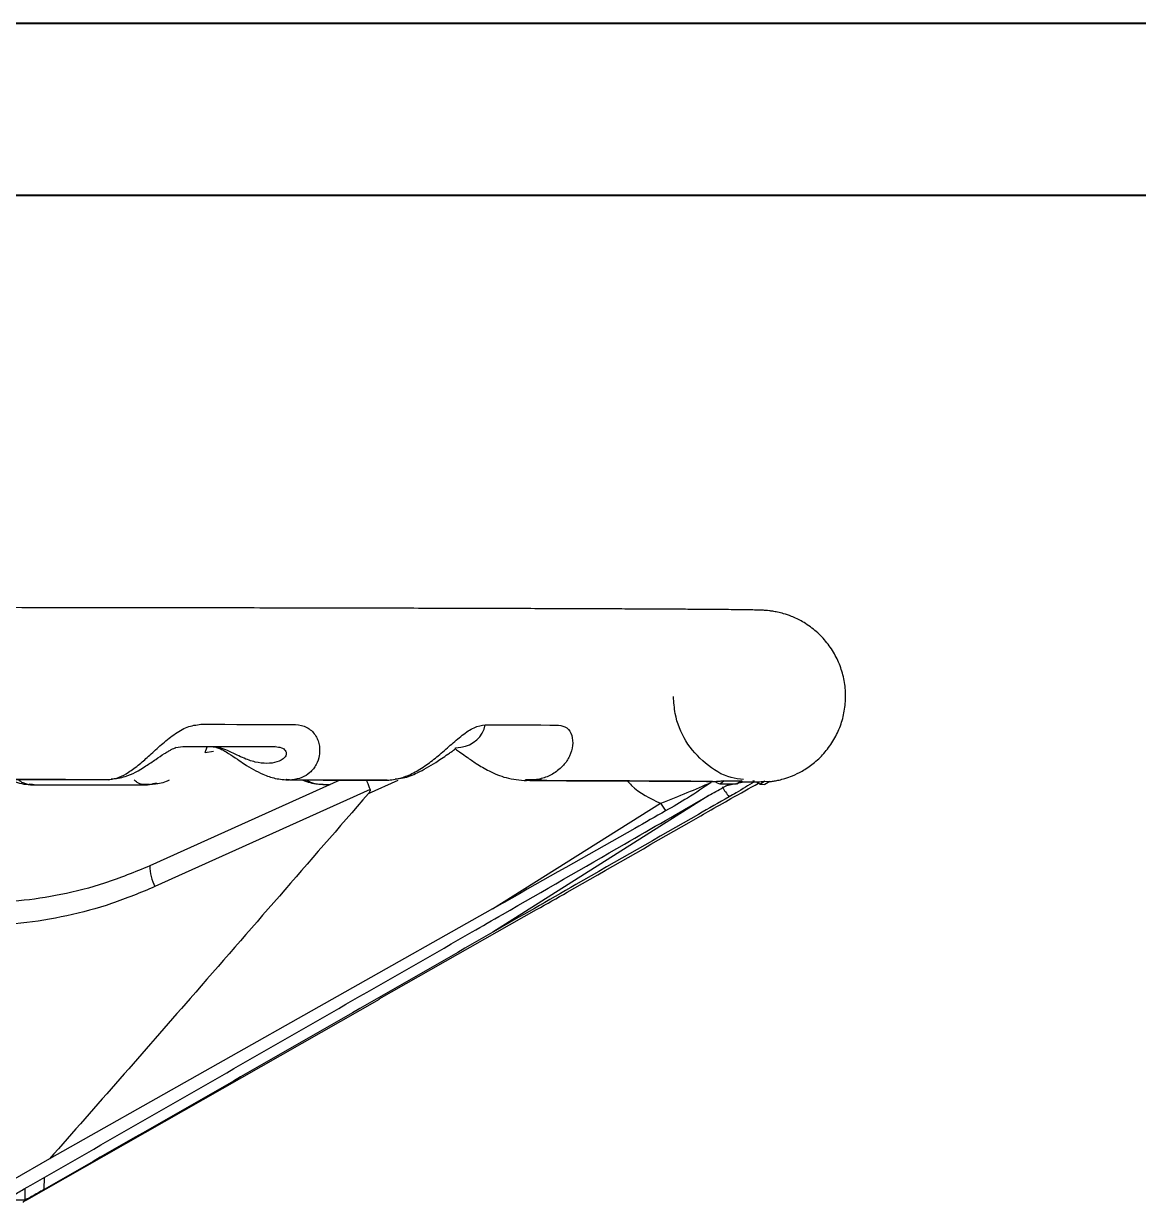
# Model space of a CAD drawing. Header units: millimetres. Extents: x 2344 to 4024, y 1094 to 2282.
# Drawn here: x 3613 to 3742.6, y 2144.7 to 2281.7 of the extents above; entities that cross this region are included whole.
import ezdxf

# ---------------------------------------------------------------- set-up
doc = ezdxf.new("R2010")
doc.units = ezdxf.units.MM
doc.layers.add('粗实线', color=7, linetype='Continuous', lineweight=40)

msp = doc.modelspace()

# ---------------------------------------------------------------- linework, layer by layer
at = {"color": 7, "linetype": 'Continuous', "lineweight": 25}
for p, q in [((3630.701, 2197.566), (3631.489, 2197.676)), ((3631.489, 2197.676), (3642.254, 2197.659)), ((3634.093, 2196.983), (3634.332, 2197.64)), ((3642.254, 2197.659), (3635.005, 2197.641)), ((3663.206, 2197.507), (3663.839, 2197.614)), ((3634.093, 2196.983), (3635.05, 2197.13)), ((3622.873, 2193.814), (3623.024, 2193.831)), ((3649.739, 2193.764), (3627.647, 2183.793)), ((3643.544, 2193.862), (3644.19, 2193.788)), ((3653.078, 2192.203), (3656.553, 2193.749)), ((3671.335, 2193.795), (3671.852, 2193.718)), ((3673.204, 2193.789), (3671.335, 2193.795)), ((3694.471, 2193.691), (3694.025, 2193.34)), ((3694.472, 2193.691), (3696.511, 2193.672)), ((3696.511, 2193.672), (3695.889, 2193.323)), ((3696.54, 2193.502), (3695.922, 2193.362)), ((3695.942, 2193.35), (3696.509, 2193.665)), ((3697.989, 2193.636), (3697.79, 2193.667)), ((3699.186, 2193.634), (3698.664, 2193.283)), ((3699.186, 2193.634), (3699.761, 2193.615)), ((3699.761, 2193.615), (3699.19, 2193.266)), ((3614.207, 2193.224), (3613.614, 2193.299)), ((3613.614, 2193.299), (3613.968, 2193.299)), ((3614.004, 2193.263), (3613.614, 2193.299)), ((3625.729, 2193.238), (3627.616, 2193.24)), ((3627.391, 2193.233), (3627.725, 2193.295)), ((3627.616, 2193.24), (3628.317, 2193.318)), ((3628.317, 2193.318), (3627.743, 2193.25)), ((3628.445, 2193.427), (3628.023, 2193.321)), ((3653.281, 2192.673), (3628.257, 2181.377)), ((3648.225, 2193.273), (3648.652, 2193.274)), ((3694.025, 2193.34), (3695.889, 2193.323)), ((3695.751, 2193.324), (3694.621, 2193.069)), ((3695.889, 2193.323), (3695.93, 2193.372)), ((3698.664, 2193.283), (3699.19, 2193.266)), ((3667.527, 2178.78), (3687.053, 2191.077)), ((3692.658, 2191.987), (3667.55, 2176.078)), ((3667.527, 2178.78), (3616.001, 2149.707)), ((3654.348, 2168.327), (3672.647, 2178.703)), ((3613.339, 2144.956), (3654.37, 2168.289)), ((3616.001, 2149.707), (3611.683, 2147.253)), ((3615.374, 2146.165), (3615.421, 2147.593)), ((3613.128, 2146.279), (3613.132, 2144.906)), ((3612.979, 2144.76), (3613.339, 2144.956)), ((3612.979, 2144.657), (3612.979, 2144.76)), ((3613.244, 2144.965), (3613.132, 2144.906))]:
    msp.add_line(p, q, dxfattribs=at)
at = {"color": 7, "linetype": 'Continuous', "lineweight": 25, "flags": 128}
for points in [[(3633.59, 2200.259), (3635.001, 2200.257), (3636.403, 2200.255), (3637.794, 2200.252), (3639.176, 2200.25), (3640.547, 2200.248), (3641.908, 2200.246), (3643.258, 2200.244), (3644.597, 2200.241)], [(3666.668, 2200.196), (3667.781, 2200.193), (3668.88, 2200.19), (3669.966, 2200.187), (3671.038, 2200.184), (3672.098, 2200.181), (3673.143, 2200.179), (3674.175, 2200.176), (3675.192, 2200.173)], [(3627.755, 2183.837), (3627.661, 2183.811), (3627.647, 2183.793)]]:
    msp.add_lwpolyline(points, dxfattribs=at)
at = {"color": 7, "linetype": 'Continuous', "lineweight": 25}
for centre, radius, start, end in [((3663.525, 2200.799), 3.2, 275.6221, 349.13259), ((3705.956, 2200.243), 13.797, 211.76479, 217.59759), ((3701.152, 2199.84), 16.6, 211.86232, 215.57834), ((3632.86, 2183.824), 5.213, 180.34227, 207.99964), ((3613.272, 2144.755), 0.212, 71.75911, 97.754)]:
    msp.add_arc(centre, radius, start, end, dxfattribs=at)
for points, knots in [([(3699.703, 2193.58), (3699.758, 2193.586), (3699.899, 2193.601), (3700.28, 2193.658), (3700.848, 2193.771), (3701.57, 2193.964), (3702.483, 2194.291), (3703.608, 2194.838), (3704.865, 2195.686), (3706.094, 2196.848), (3707.145, 2198.263), (3707.938, 2199.858), (3708.438, 2201.573), (3708.626, 2203.349), (3708.497, 2205.131), (3708.055, 2206.862), (3707.313, 2208.488), (3706.296, 2209.956), (3705.036, 2211.219), (3703.67, 2212.172), (3702.412, 2212.779), (3701.415, 2213.12), (3700.657, 2213.307), (3700.076, 2213.411), (3699.631, 2213.467), (3699.264, 2213.5), (3698.85, 2213.526), (3698.46, 2213.539), (3697.871, 2213.553), (3697.086, 2213.566), (3696.153, 2213.578), (3694.967, 2213.591), (3693.583, 2213.603), (3691.92, 2213.616), (3689.986, 2213.629), (3687.783, 2213.642), (3685.317, 2213.654), (3682.591, 2213.667), (3679.611, 2213.68), (3676.382, 2213.692), (3672.91, 2213.704), (3669.201, 2213.716), (3665.263, 2213.727), (3661.102, 2213.738), (3656.725, 2213.749), (3652.141, 2213.759), (3647.357, 2213.769), (3642.384, 2213.779), (3637.229, 2213.788), (3631.902, 2213.796), (3626.414, 2213.804), (3620.775, 2213.812), (3614.996, 2213.819), (3609.088, 2213.826), (3603.065, 2213.832), (3596.94, 2213.837), (3590.728, 2213.842), (3584.448, 2213.847), (3578.123, 2213.85), (3571.79, 2213.854), (3565.514, 2213.856), (3559.462, 2213.858), (3554.017, 2213.86), (3549.241, 2213.86), (3544.112, 2213.861), (3540.477, 2213.861), (3538.229, 2213.861)], [0, 0, 0, 0, 0.0017465, 0.0044658, 0.0070078, 0.0098268, 0.0132699, 0.01777, 0.0233681, 0.0295284, 0.0358372, 0.0421771, 0.0485239, 0.0548725, 0.0612218, 0.0675716, 0.0739223, 0.080274, 0.0866264, 0.0929737, 0.0980915, 0.1017275, 0.1047111, 0.1075398, 0.110673, 0.1150505, 0.1222946, 0.1411051, 0.1636746, 0.1818588, 0.204115, 0.2240384, 0.2453355, 0.2673737, 0.2899055, 0.3127692, 0.3358643, 0.359126, 0.3825109, 0.405989, 0.4295389, 0.4531449, 0.4767954, 0.5004811, 0.5241948, 0.5479305, 0.5716831, 0.5954484, 0.619222, 0.6430003, 0.666779, 0.690554, 0.7143201, 0.7380713, 0.7617997, 0.7854945, 0.8091398, 0.8327115, 0.8561692, 0.8794397, 0.9023738, 0.9246109, 0.9449865, 0.9610624, 0.975932, 1, 1, 1, 1]), ([(3696.693, 2193.841), (3696.218, 2193.895), (3694.603, 2194.079), (3692.167, 2195.607), (3689.864, 2198.182), (3688.718, 2201.011), (3688.604, 2202.82), (3688.562, 2203.478)], [0, 0, 0, 0, 0.1056169, 0.3587267, 0.6111527, 0.8584905, 1, 1, 1, 1]), ([(3622.999, 2193.824), (3623.357, 2193.894), (3624.056, 2194.029), (3625.217, 2194.663), (3626.219, 2195.413), (3627.051, 2196.128), (3627.677, 2196.692), (3628.323, 2197.283), (3629.232, 2198.103), (3630.43, 2199.088), (3632.001, 2200.052), (3633.061, 2200.19), (3633.59, 2200.259)], [0, 0, 0, 0, 0.12798414, 0.24964221, 0.38016298, 0.44120626, 0.49971221, 0.56357312, 0.62457328, 0.74964181, 0.87501882, 1, 1, 1, 1]), ([(3644.597, 2200.241), (3645.065, 2200.174), (3645.764, 2200.073), (3646.469, 2199.535), (3646.887, 2199.044), (3647.189, 2198.472), (3647.367, 2197.87), (3647.43, 2197.247), (3647.368, 2196.455), (3647.109, 2195.71), (3646.688, 2195.067), (3646.161, 2194.514), (3645.354, 2193.986), (3644.584, 2193.855), (3644.19, 2193.788)], [0, 0, 0, 0, 0.124482, 0.1858845, 0.2498661, 0.3110911, 0.3752157, 0.4362261, 0.5001158, 0.6195186, 0.6833865, 0.7502937, 0.8720137, 1, 1, 1, 1]), ([(3655.45, 2193.764), (3655.932, 2193.829), (3656.872, 2193.957), (3658.352, 2194.585), (3659.567, 2195.332), (3660.524, 2196.047), (3661.22, 2196.612), (3661.91, 2197.205), (3662.842, 2198.027), (3663.991, 2199.018), (3665.381, 2199.988), (3666.24, 2200.126), (3666.668, 2200.196)], [0, 0, 0, 0, 0.1279194, 0.2496295, 0.3801702, 0.4412122, 0.4997079, 0.5635745, 0.6245684, 0.7496421, 0.8750234, 1, 1, 1, 1]), ([(3675.192, 2200.173), (3675.538, 2200.102), (3676.231, 2199.959), (3676.8, 2198.984), (3676.903, 2197.785), (3676.541, 2196.551), (3675.781, 2195.421), (3674.701, 2194.533), (3673.364, 2193.907), (3672.364, 2193.782), (3671.852, 2193.718)], [0, 0, 0, 0, 0.12462724, 0.24971044, 0.37492504, 0.49974572, 0.61927373, 0.75001975, 0.87192117, 1, 1, 1, 1]), ([(3623.174, 2193.898), (3623.719, 2193.961), (3625.07, 2194.119), (3626.781, 2195.115), (3628.298, 2196.145), (3629.185, 2196.747), (3629.784, 2197.111), (3630.285, 2197.388), (3630.549, 2197.505), (3630.725, 2197.582)], [0, 0, 0, 0, 0.2069628, 0.5134188, 0.657871, 0.7839565, 0.8407461, 0.8942908, 1, 1, 1, 1]), ([(3642.254, 2197.659), (3642.504, 2197.635), (3643.004, 2197.586), (3643.469, 2197.226), (3643.578, 2196.783), (3643.296, 2196.25), (3642.489, 2195.822), (3641.292, 2195.66), (3639.955, 2195.812), (3638.711, 2196.236), (3637.595, 2196.771), (3636.703, 2197.214), (3635.815, 2197.569), (3635.276, 2197.617), (3635.005, 2197.641)], [0, 0, 0, 0, 0.0625764, 0.1252848, 0.1848997, 0.2501233, 0.3749307, 0.5001323, 0.6253324, 0.7502715, 0.8127295, 0.8750555, 0.937394, 1, 1, 1, 1]), ([(3635.011, 2197.641), (3635.111, 2197.633), (3635.3, 2197.618), (3635.726, 2197.474), (3636.244, 2197.221), (3636.952, 2196.797), (3637.768, 2196.242), (3639.082, 2195.351), (3640.544, 2194.51), (3642.315, 2193.888), (3643.335, 2193.815), (3643.878, 2193.776)], [0, 0, 0, 0, 0.0777427, 0.1484194, 0.2140198, 0.2762986, 0.3839969, 0.4687636, 0.693002, 0.8364791, 1, 1, 1, 1]), ([(3656.175, 2193.899), (3656.489, 2193.929), (3657.356, 2194.011), (3658.968, 2194.663), (3660.442, 2195.508), (3661.618, 2196.301), (3662.234, 2196.722), (3662.705, 2197.041), (3663.007, 2197.251), (3663.193, 2197.405), (3663.202, 2197.48), (3663.207, 2197.519)], [0, 0, 0, 0, 0.1081936, 0.2986092, 0.5541821, 0.6356454, 0.7353857, 0.7943785, 0.8571682, 0.9253812, 1, 1, 1, 1]), ([(3663.154, 2197.394), (3663.204, 2197.364), (3663.368, 2197.266), (3663.868, 2196.929), (3664.634, 2196.377), (3665.725, 2195.616), (3667.225, 2194.733), (3669.203, 2193.905), (3670.679, 2193.777), (3671.479, 2193.708)], [0, 0, 0, 0, 0.0359342, 0.1176904, 0.2156757, 0.3473896, 0.5215507, 0.740469, 1, 1, 1, 1]), ([(3609.294, 2193.842), (3611.622, 2193.839), (3616.283, 2193.834), (3620.758, 2193.827), (3622.999, 2193.824)], [0, 0, 0, 0, 0.4994067, 1, 1, 1, 1]), ([(3622.873, 2193.814), (3620.644, 2193.817), (3616.401, 2193.823), (3611.982, 2193.828), (3609.885, 2193.831)], [0, 0, 0, 0, 0.5254004, 1, 1, 1, 1]), ([(3611.55, 2193.823), (3611.709, 2193.738), (3612.496, 2193.32), (3613.358, 2193.262), (3614.046, 2193.216)], [0, 0, 0, 0, 0.2028461, 1, 1, 1, 1]), ([(3612.337, 2193.822), (3612.525, 2193.693), (3613.139, 2193.272), (3613.647, 2193.267), (3614, 2193.263)], [0, 0, 0, 0, 0.3060772, 1, 1, 1, 1]), ([(3627.616, 2193.24), (3627.099, 2193.24), (3626.412, 2193.241), (3625.956, 2193.694), (3625.844, 2193.805)], [0, 0, 0, 0, 0.75446769, 1, 1, 1, 1]), ([(3627.942, 2193.335), (3628.505, 2193.378), (3629.187, 2193.43), (3629.846, 2193.745), (3629.96, 2193.799)], [0, 0, 0, 0, 0.8275989, 1, 1, 1, 1]), ([(3644.04, 2193.779), (3643.881, 2193.79), (3643.693, 2193.803), (3643.564, 2193.854), (3643.544, 2193.862)], [0, 0, 0, 0, 0.8414692, 1, 1, 1, 1]), ([(3655.274, 2193.755), (3653.47, 2193.76), (3649.858, 2193.768), (3645.981, 2193.775), (3644.04, 2193.779)], [0, 0, 0, 0, 0.4994087, 1, 1, 1, 1]), ([(3644.19, 2193.788), (3646.131, 2193.784), (3650.017, 2193.777), (3653.638, 2193.768), (3655.45, 2193.764)], [0, 0, 0, 0, 0.4994076, 1, 1, 1, 1]), ([(3645.451, 2193.773), (3645.733, 2193.666), (3646.595, 2193.338), (3647.46, 2193.296), (3648.042, 2193.268)], [0, 0, 0, 0, 0.3268445, 1, 1, 1, 1]), ([(3645.89, 2193.772), (3646.046, 2193.691), (3646.858, 2193.272), (3647.615, 2193.272), (3648.225, 2193.273)], [0, 0, 0, 0, 0.1932962, 1, 1, 1, 1]), ([(3652.867, 2193.757), (3652.883, 2193.708), (3652.988, 2193.386), (3653.147, 2193), (3653.281, 2192.673)], [0, 0, 0, 0, 0.1526641, 1, 1, 1, 1]), ([(3671.656, 2193.71), (3671.544, 2193.721), (3671.411, 2193.735), (3671.346, 2193.786), (3671.335, 2193.795)], [0, 0, 0, 0, 0.8385203, 1, 1, 1, 1]), ([(3693.104, 2193.609), (3692.172, 2193.616), (3690.303, 2193.63), (3686.991, 2193.648), (3683.513, 2193.665), (3679.934, 2193.681), (3676.019, 2193.696), (3673.11, 2193.706), (3671.656, 2193.711)], [0, 0, 0, 0, 0.19237286, 0.38549459, 0.53836149, 0.69122839, 0.8456142, 1, 1, 1, 1]), ([(3671.852, 2193.718), (3674.149, 2193.71), (3678.765, 2193.695), (3684.568, 2193.669), (3689.599, 2193.643), (3692.098, 2193.625), (3693.353, 2193.616)], [0, 0, 0, 0, 0.2462727, 0.4950304, 0.7462729, 1, 1, 1, 1]), ([(3683.221, 2193.664), (3683.372, 2193.49), (3684.394, 2192.317), (3685.83, 2191.647), (3687.053, 2191.077)], [0, 0, 0, 0, 0.1477972, 1, 1, 1, 1]), ([(3687.053, 2191.077), (3687.053, 2191.077), (3687.054, 2191.078), (3687.059, 2191.08), (3687.076, 2191.087), (3688.151, 2191.5), (3690.208, 2192.323), (3692.032, 2193.105), (3692.94, 2193.494)], [0, 0, 0, 0, 0.0000729, 0.0006459, 0.0022521, 0.0083598, 0.5064763, 1, 1, 1, 1]), ([(3692.94, 2193.495), (3692.06, 2192.898), (3690.486, 2191.833), (3688.517, 2190.686), (3687.65, 2190.181)], [0, 0, 0, 0, 0.5596946, 1, 1, 1, 1]), ([(3693.353, 2193.616), (3693.515, 2193.624), (3693.783, 2193.638), (3694.131, 2193.668), (3694.352, 2193.687), (3694.44, 2193.691), (3694.468, 2193.691), (3694.471, 2193.691)], [0, 0, 0, 0, 0.3360223, 0.5579813, 0.7819403, 0.9725676, 1, 1, 1, 1]), ([(3693.353, 2193.616), (3693.456, 2193.559), (3693.711, 2193.419), (3693.917, 2193.348), (3694.004, 2193.342), (3694.025, 2193.34)], [0, 0, 0, 0, 0.33920621, 0.83862702, 1, 1, 1, 1]), ([(3697.953, 2193.553), (3697.27, 2193.141), (3696.344, 2192.584), (3695.299, 2191.983), (3695.024, 2191.825)], [0, 0, 0, 0, 0.7373515, 1, 1, 1, 1]), ([(3696.369, 2193.587), (3696.665, 2193.583), (3697.447, 2193.574), (3697.911, 2193.565), (3698.2, 2193.559)], [0, 0, 0, 0, 0.37795724, 1, 1, 1, 1]), ([(3696.511, 2193.672), (3696.528, 2193.672), (3696.554, 2193.67), (3696.502, 2193.661), (3696.484, 2193.657)], [0, 0, 0, 0, 0.66474651, 1, 1, 1, 1]), ([(3698.2, 2193.559), (3698.331, 2193.566), (3698.597, 2193.579), (3698.917, 2193.609), (3699.109, 2193.629), (3699.171, 2193.634), (3699.184, 2193.634), (3699.186, 2193.634)], [0, 0, 0, 0, 0.2814646, 0.5659598, 0.7573018, 0.9482948, 1, 1, 1, 1]), ([(3698.2, 2193.559), (3698.315, 2193.481), (3698.556, 2193.318), (3698.627, 2193.295), (3698.664, 2193.283)], [0, 0, 0, 0, 0.4773597, 1, 1, 1, 1]), ([(3613.998, 2193.216), (3614.431, 2193.216), (3616.74, 2193.219), (3620.607, 2193.224), (3623.968, 2193.228), (3625.545, 2193.23)], [0, 0, 0, 0, 0.1090203, 0.5818722, 1, 1, 1, 1]), ([(3653.078, 2192.203), (3646.177, 2184.253), (3633.853, 2170.056), (3621.455, 2155.924), (3616.001, 2149.707)], [0, 0, 0, 0, 0.5600003, 1, 1, 1, 1]), ([(3625.545, 2193.23), (3625.756, 2193.231), (3626.392, 2193.232), (3627.003, 2193.233), (3627.41, 2193.233)], [0, 0, 0, 0, 0.3329005, 1, 1, 1, 1]), ([(3653.281, 2192.673), (3653.286, 2192.653), (3653.3, 2192.608), (3653.283, 2192.51), (3653.213, 2192.367), (3653.13, 2192.266), (3653.078, 2192.203)], [0, 0, 0, 0, 0.1147934, 0.2642503, 0.5426543, 1, 1, 1, 1]), ([(3692.436, 2191.862), (3693.002, 2192.183), (3693.901, 2192.693), (3694.786, 2193.158), (3695.113, 2193.33)], [0, 0, 0, 0, 0.6303803, 1, 1, 1, 1]), ([(3692.595, 2190.11), (3693.486, 2190.618), (3695.498, 2191.765), (3697.397, 2192.825), (3698.456, 2193.416)], [0, 0, 0, 0, 0.4426348, 1, 1, 1, 1]), ([(3665.137, 2176.115), (3666.32, 2176.794), (3672.233, 2180.192), (3681.347, 2185.441), (3689.242, 2190.013), (3692.436, 2191.862)], [0, 0, 0, 0, 0.1295721, 0.6478768, 1, 1, 1, 1]), ([(3695.024, 2191.825), (3693.835, 2191.145), (3687.889, 2187.744), (3678.729, 2182.493), (3670.771, 2177.927), (3667.55, 2176.078)], [0, 0, 0, 0, 0.1295185, 0.6476203, 1, 1, 1, 1]), ([(3687.65, 2190.181), (3686.456, 2189.507), (3680.487, 2186.134), (3673.782, 2182.332), (3668.276, 2179.205), (3667.527, 2178.78)], [0, 0, 0, 0, 0.1776255, 0.8881599, 1, 1, 1, 1]), ([(3672.647, 2178.703), (3673.831, 2179.378), (3679.747, 2182.756), (3686.398, 2186.559), (3691.852, 2189.684), (3692.595, 2190.11)], [0, 0, 0, 0, 0.1775689, 0.8878728, 1, 1, 1, 1]), ([(3627.647, 2183.793), (3625.913, 2183.078), (3622.551, 2181.692), (3617.426, 2180.4), (3612.52, 2179.635), (3609.32, 2179.547), (3607.766, 2179.504)], [0, 0, 0, 0, 0.2733047, 0.5299772, 0.7718071, 1, 1, 1, 1]), ([(3628.257, 2181.377), (3626.589, 2180.684), (3623.251, 2179.297), (3618.015, 2177.913), (3612.67, 2177.008), (3609.065, 2176.895), (3607.257, 2176.839)], [0, 0, 0, 0, 0.2492462, 0.4987214, 0.7485201, 1, 1, 1, 1]), ([(3612.989, 2146.199), (3621.683, 2151.18), (3639.07, 2161.143), (3656.448, 2171.124), (3665.137, 2176.115)], [0, 0, 0, 0, 0.4999998, 1, 1, 1, 1]), ([(3667.55, 2176.078), (3658.857, 2171.088), (3641.47, 2161.108), (3624.073, 2151.146), (3615.374, 2146.165)], [0, 0, 0, 0, 0.4999999, 1, 1, 1, 1]), ([(3611.062, 2144.996), (3611.457, 2145.26), (3612.042, 2145.65), (3612.757, 2146.064), (3612.989, 2146.199)], [0, 0, 0, 0, 0.675436, 1, 1, 1, 1]), ([(3615.374, 2146.165), (3614.879, 2145.882), (3614.142, 2145.463), (3613.465, 2145.088), (3613.244, 2144.965)], [0, 0, 0, 0, 0.6730898, 1, 1, 1, 1]), ([(3613.132, 2144.906), (3612.949, 2144.912), (3612.582, 2144.923), (3611.51, 2144.933), (3610.974, 2144.937)], [0, 0, 0, 0, 0.4998371, 1, 1, 1, 1])]:
    msp.add_open_spline(points, degree=3, knots=knots, dxfattribs=at)
at = {"layer": '粗实线'}
for p, q in [((4023.788, 2281.746), (2343.788, 2281.746)), ((4003.788, 2261.746), (2443.788, 2261.746))]:
    msp.add_line(p, q, dxfattribs=at)

doc.saveas('drawing.dxf')
